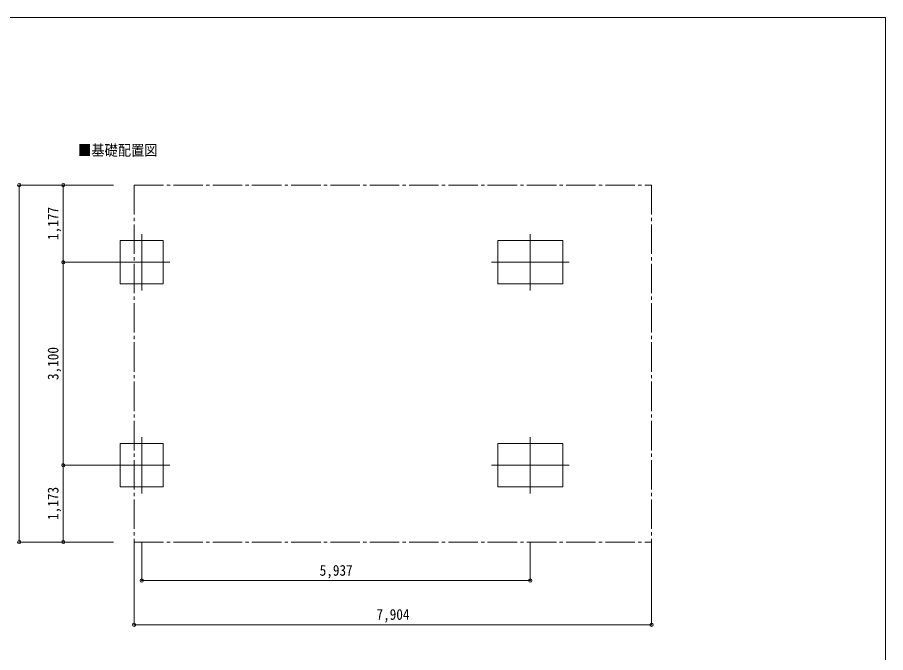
# Model space of a CAD drawing. Units: millimetres at full size, sheet at 1:50. Extents: x -14053 to 14053, y -9700 to 9700.
# Drawn here: x 82 to 13347, y 0 to 9700 of the extents above; entities that cross this region are included whole.
import ezdxf
from ezdxf.enums import TextEntityAlignment as Align

# ---------------------------------------------------------------- set-up
doc = ezdxf.new("R2010")
doc.units = ezdxf.units.MM
doc.header["$LTSCALE"] = 50
doc.header["$PDMODE"] = 32
doc.header["$PDSIZE"] = 50
doc.linetypes.add('CHAIN2', pattern=[12, 9, -1, 1, -1])
for name, color, linetype, lineweight in [('0-6_PARTS1', 6, 'Continuous', 9), ('1-0', 4, 'Continuous', 9), ('1-1', 2, 'Continuous', 9), ('F-0', 7, 'Continuous', 9)]:
    doc.layers.add(name, color=color, linetype=linetype, lineweight=lineweight)
doc.styles.add('ＭＳ ゴシック', font='')
doc.styles.get('ＭＳ ゴシック').set_extended_font_data('MS Gothic')

msp = doc.modelspace()

# ---------------------------------------------------------------- linework, layer by layer
at = {"layer": '0-6_PARTS1'}
for p, q in [((110.37, 7138.55), (1551.4, 7138.55)), ((110.37, 7138.55), (110.37, 1688.88)), ((783.84, 7138.55), (1551.4, 7138.55)), ((783.84, 5961.55), (783.84, 7138.55)), ((783.84, 5961.55), (1551.4, 5961.55)), ((783.84, 2861.55), (783.84, 5961.55)), ((783.84, 2861.55), (1551.4, 2861.55)), ((783.84, 1688.88), (783.84, 2861.55)), ((110.37, 1688.88), (1551.4, 1688.88)), ((783.84, 1688.88), (1551.4, 1688.88)), ((1865.9, 426.25), (1865.9, 1688.88)), ((1981.4, 1099.72), (1981.4, 1688.88)), ((7917.9, 1099.72), (7917.9, 1688.88)), ((9769.9, 426.25), (9769.9, 1688.88)), ((1981.4, 1099.72), (7917.9, 1099.72)), ((1865.9, 426.25), (9769.9, 426.25))]:
    msp.add_line(p, q, dxfattribs=at)
for p in [(110.37, 7138.55), (783.84, 7138.55), (783.84, 5961.55), (783.84, 2861.55), (110.37, 1688.88), (783.84, 1688.88), (1981.4, 1099.72), (7917.9, 1099.72), (1865.9, 426.25), (9769.9, 426.25)]:
    msp.add_point(p, dxfattribs=at)
at = {"layer": '1-0'}
for p, q in [((1981.4, 6391.55), (1981.4, 5531.55)), ((7917.9, 6391.55), (7917.9, 5531.55)), ((2411.4, 5961.55), (1551.4, 5961.55)), ((8512.9, 5961.55), (7322.9, 5961.55)), ((1981.4, 3291.55), (1981.4, 2431.55)), ((7917.9, 3291.55), (7917.9, 2431.55)), ((2411.4, 2861.55), (1551.4, 2861.55)), ((8512.9, 2861.55), (7322.9, 2861.55))]:
    msp.add_line(p, q, dxfattribs=at)
for points in [[(2311.4, 5631.55), (2311.4, 6291.55), (1651.4, 6291.55), (1651.4, 5631.55)], [(7422.9, 6291.55), (8412.9, 6291.55), (8412.9, 5631.55), (7422.9, 5631.55)], [(2311.4, 2531.55), (2311.4, 3191.55), (1651.4, 3191.55), (1651.4, 2531.55)], [(7422.9, 3191.55), (8412.9, 3191.55), (8412.9, 2531.55), (7422.9, 2531.55)]]:
    msp.add_lwpolyline(points, close=True, dxfattribs=at)
at = {"layer": '1-1', "color": 7, "linetype": 'CHAIN2'}
for p, q in [((1865.9, 7138.55), (1865.9, 1688.88)), ((1865.9, 7138.55), (9769.9, 7138.55)), ((9769.9, 7138.55), (9769.9, 1688.88)), ((1865.9, 1688.88), (9769.9, 1688.88))]:
    msp.add_line(p, q, dxfattribs=at)
at = {"layer": 'F-0', "color": 5, "lineweight": 5}
for p, q in [((-14053.43, 9700), (13346.57, 9700)), ((13346.57, 9700), (13346.57, -9700))]:
    msp.add_line(p, q, dxfattribs=at)

# ---------------------------------------------------------------- texts
at = {"layer": '0-6_PARTS1', "color": 7, "style": 'ＭＳ ゴシック', "width": 0.9}
for s, p in [('1,177', (758.84, 6300.05)), ('3,100', (758.84, 4161.55)), ('1,173', (758.84, 2025.21))]:
    msp.add_text(s, height=165, rotation=90, dxfattribs=at).set_placement(p, align=Align.BOTTOM_LEFT)
for s, p in [('5,937', (4699.65, 1124.72)), ('7,904', (5567.9, 451.25))]:
    msp.add_text(s, height=165, dxfattribs=at).set_placement(p, align=Align.BOTTOM_LEFT)
at = {"layer": '1-1', "color": 7, "style": 'ＭＳ ゴシック', "width": 0.9}
msp.add_text('■基礎配置図', height=165, dxfattribs=at).set_placement((1008.65, 7538.95), align=Align.BOTTOM_LEFT)

doc.saveas('drawing.dxf')
